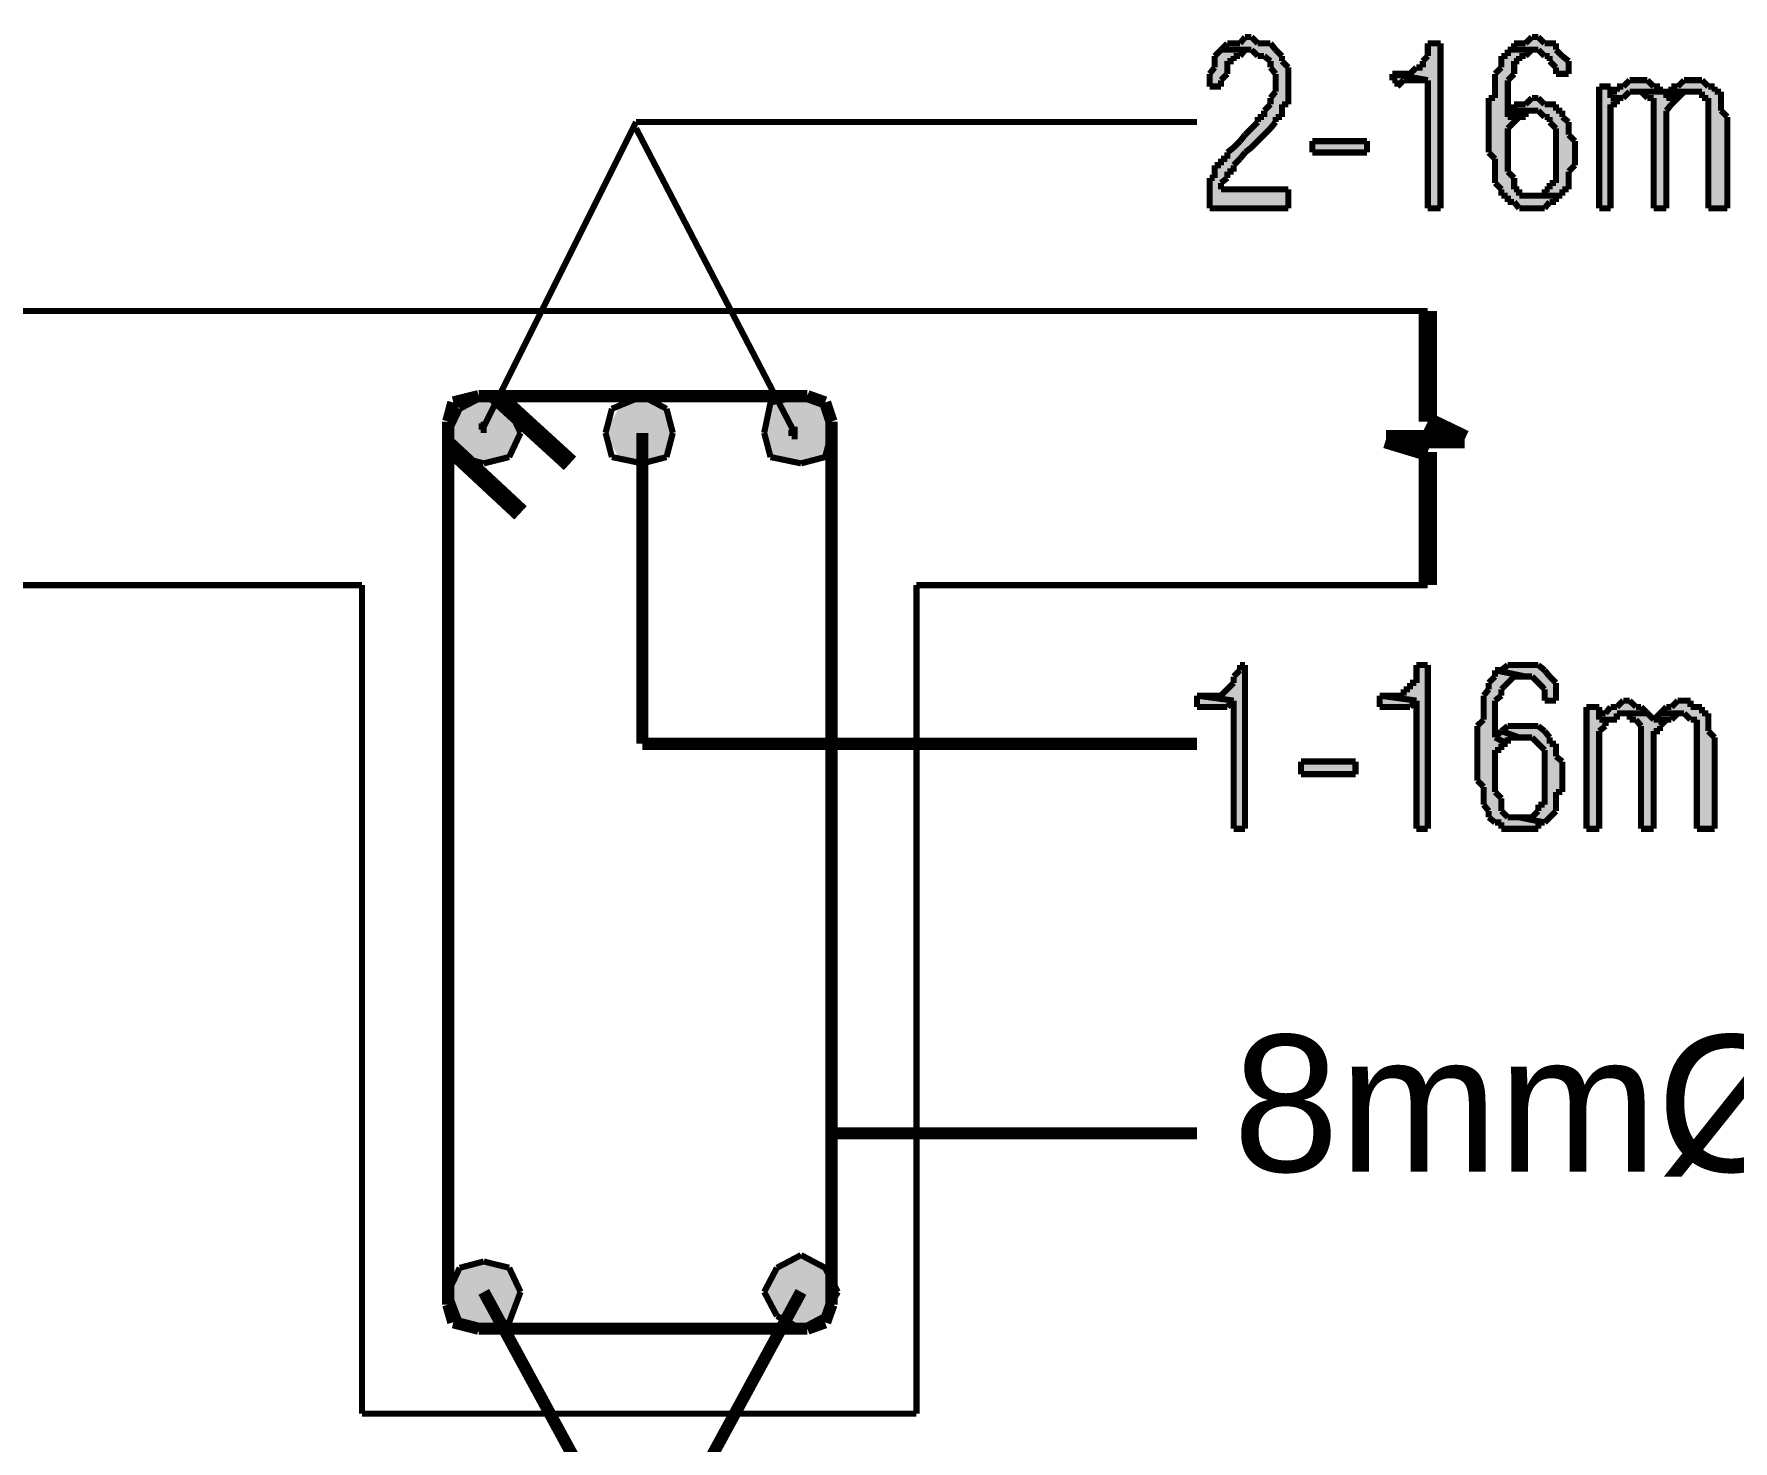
# Model space of a CAD drawing. Header units: millimetres. Extents: x 5 to 350, y 3 to 213.
# Drawn here: x 187.03 to 210.65, y 103.34 to 122.9 of the extents above; entities that cross this region are included whole.
import ezdxf

# ---------------------------------------------------------------- set-up
doc = ezdxf.new("R2010")
doc.units = ezdxf.units.MM
for name, color, linetype in [('H', 251, 'Continuous'), ('P', 255, 'Continuous'), ('T', 255, 'Continuous')]:
    doc.layers.add(name, color=color, linetype=linetype)
doc.styles.get("Standard").update_dxf_attribs({"font": 'arial.ttf'})

msp = doc.modelspace()

# ---------------------------------------------------------------- hatches: boundary and pattern name
at = {"layer": 'H', "linetype": 'Continuous'}
for points in [[(203.376, 120.474), (203.376, 120.897), (203.447, 120.897), (203.447, 121.073), (203.535, 121.073), (203.535, 121.162), (203.623, 121.162), (203.623, 121.25), (204.047, 121.673), (204.047, 121.744), (204.135, 121.744), (204.135, 121.832), (204.223, 121.92), (204.223, 122.008), (204.294, 122.096), (204.294, 122.343), (204.223, 122.432), (204.223, 122.52), (204.135, 122.59), (204.047, 122.59), (203.958, 122.678), (203.535, 122.678), (203.623, 122.767), (203.8, 122.767), (203.87, 122.855), (203.958, 122.855), (204.047, 122.767), (204.223, 122.767), (204.382, 122.59), (204.382, 122.52), (204.47, 122.432), (204.47, 121.92), (204.382, 121.92), (204.382, 121.744), (204.294, 121.744), (204.294, 121.673), (203.712, 121.073), (203.712, 120.985), (203.623, 120.985), (203.623, 120.897), (203.535, 120.826), (203.535, 120.738), (204.47, 120.738), (204.47, 120.474), (203.376, 120.474)], [(208.192, 122.343), (208.192, 122.432), (208.104, 122.52), (208.104, 122.59), (208.033, 122.59), (207.945, 122.678), (207.61, 122.678), (207.61, 122.767), (207.768, 122.767), (207.857, 122.855), (207.945, 122.855), (208.033, 122.767), (208.192, 122.767), (208.192, 122.678), (208.368, 122.52), (208.368, 122.343), (208.192, 122.343)], [(203.376, 122.167), (203.376, 122.343), (203.447, 122.432), (203.447, 122.59), (203.535, 122.678), (203.87, 122.678), (203.8, 122.59), (203.712, 122.59), (203.712, 122.52), (203.623, 122.52), (203.623, 122.343), (203.535, 122.255), (203.535, 122.167), (203.376, 122.167)], [(206.41, 120.474), (206.41, 122.255), (205.916, 122.343), (206.163, 122.343), (206.252, 122.432), (206.34, 122.432), (206.34, 122.52), (206.41, 122.59), (206.41, 122.767), (206.587, 122.767), (206.587, 120.474), (206.41, 120.474)], [(207.68, 120.474), (207.61, 120.562), (207.522, 120.562), (207.522, 120.65), (207.433, 120.65), (207.433, 120.738), (207.345, 120.826), (207.345, 121.162), (207.257, 121.25), (207.257, 122.008), (207.345, 122.008), (207.345, 122.343), (207.433, 122.432), (207.433, 122.59), (207.522, 122.59), (207.522, 122.678), (207.857, 122.678), (207.768, 122.59), (207.68, 122.59), (207.68, 122.52), (207.61, 122.52), (207.61, 122.343), (207.522, 122.255), (207.522, 121.744), (207.68, 121.744), (207.522, 121.585), (207.522, 120.985), (207.61, 120.897), (207.61, 120.738), (207.68, 120.738), (207.68, 120.65), (208.192, 120.65), (208.192, 120.562), (208.104, 120.562), (208.033, 120.474), (207.68, 120.474)], [(205.987, 122.167), (205.987, 122.255), (205.916, 122.255), (205.916, 122.343), (206.41, 122.255), (206.075, 122.255), (205.987, 122.167)], [(208.792, 120.474), (208.792, 122.167), (208.95, 122.167), (208.95, 122.008), (209.038, 122.008), (209.038, 121.92), (208.95, 121.92), (208.95, 120.474), (208.792, 120.474)], [(208.95, 122.008), (208.95, 122.096), (209.038, 122.096), (209.038, 122.167), (209.127, 122.167), (209.215, 122.255), (209.462, 122.255), (209.55, 122.167), (209.638, 122.167), (209.638, 122.096), (209.215, 122.096), (209.127, 122.008), (208.95, 122.008)], [(210.308, 120.474), (210.308, 122.008), (210.22, 122.008), (210.22, 122.096), (209.797, 122.096), (209.797, 122.167), (209.885, 122.167), (209.973, 122.255), (210.22, 122.255), (210.308, 122.167), (210.397, 122.167), (210.397, 122.096), (210.485, 122.096), (210.485, 121.832), (210.573, 121.744), (210.573, 120.474), (210.308, 120.474)], [(208.033, 120.65), (208.033, 120.738), (208.104, 120.738), (208.104, 120.826), (208.192, 120.826), (208.192, 121.585), (208.104, 121.673), (208.104, 121.744), (208.033, 121.744), (207.945, 121.832), (207.61, 121.832), (207.61, 121.92), (207.768, 121.92), (207.857, 122.008), (207.945, 122.008), (208.033, 121.92), (208.192, 121.92), (208.192, 121.832), (208.28, 121.832), (208.28, 121.744), (208.368, 121.673), (208.368, 121.497), (208.456, 121.408), (208.456, 121.073), (208.368, 120.985), (208.368, 120.738), (208.28, 120.738), (208.28, 120.65), (208.033, 120.65)], [(209.55, 120.474), (209.55, 122.008), (209.462, 122.008), (209.374, 122.096), (209.726, 122.096), (209.726, 122.008), (209.885, 122.008), (209.726, 121.832), (209.726, 120.474), (209.55, 120.474)], [(209.726, 122.008), (209.726, 122.096), (209.973, 122.096), (209.885, 122.008), (209.726, 122.008)], [(207.522, 121.744), (207.522, 121.832), (207.768, 121.832), (207.768, 121.744), (207.522, 121.744)], [(204.805, 121.25), (204.805, 121.408), (205.564, 121.408), (205.564, 121.25), (204.805, 121.25)], [(192.952, 117.687), (193.287, 117.863), (193.64, 117.687), (192.952, 117.687)], [(195.157, 117.687), (195.492, 117.863), (195.827, 117.687), (195.157, 117.687)], [(197.273, 117.775), (197.697, 117.863), (198.032, 117.775), (197.273, 117.775)], [(192.793, 117.352), (192.952, 117.687), (193.798, 117.352), (192.793, 117.352)], [(193.798, 117.352), (192.952, 117.687), (193.64, 117.687), (193.798, 117.352)], [(194.98, 117.352), (195.157, 117.687), (195.915, 117.352), (194.98, 117.352)], [(195.915, 117.352), (195.157, 117.687), (195.827, 117.687), (195.915, 117.352)], [(197.185, 117.352), (197.273, 117.775), (198.12, 117.352), (197.185, 117.352)], [(198.12, 117.352), (197.273, 117.775), (198.032, 117.775), (198.12, 117.352)], [(192.952, 117.016), (192.793, 117.352), (193.64, 117.016), (192.952, 117.016)], [(193.64, 117.016), (192.793, 117.352), (193.798, 117.352), (193.64, 117.016)], [(195.157, 117.016), (194.98, 117.352), (195.827, 117.016), (195.157, 117.016)], [(195.827, 117.016), (194.98, 117.352), (195.915, 117.352), (195.827, 117.016)], [(197.273, 117.016), (197.185, 117.352), (198.032, 117.016), (197.273, 117.016)], [(198.032, 117.016), (197.185, 117.352), (198.12, 117.352), (198.032, 117.016)], [(193.287, 116.928), (192.952, 117.016), (193.64, 117.016), (193.287, 116.928)], [(195.492, 116.928), (195.157, 117.016), (195.827, 117.016), (195.492, 116.928)], [(197.697, 116.928), (197.273, 117.016), (198.032, 117.016), (197.697, 116.928)], [(203.712, 111.848), (203.712, 113.63), (203.2, 113.7), (203.535, 113.7), (203.712, 113.877), (203.712, 113.965), (203.8, 114.053), (203.8, 114.124), (203.87, 114.124), (203.87, 111.848), (203.712, 111.848)], [(206.252, 111.848), (206.252, 113.63), (205.74, 113.7), (206.075, 113.7), (206.075, 113.788), (206.163, 113.788), (206.163, 113.877), (206.252, 113.877), (206.252, 114.124), (206.41, 114.124), (206.41, 111.848), (206.252, 111.848)], [(208.033, 113.63), (208.033, 113.788), (207.857, 113.965), (207.768, 113.965), (207.345, 114.053), (207.433, 114.053), (207.522, 114.124), (207.945, 114.124), (208.192, 113.877), (208.192, 113.63), (208.033, 113.63)], [(207.433, 111.848), (207.433, 111.936), (207.345, 111.936), (207.257, 112.007), (207.257, 112.095), (207.186, 112.183), (207.186, 112.43), (207.098, 112.518), (207.098, 113.277), (207.186, 113.365), (207.186, 113.7), (207.257, 113.788), (207.257, 113.877), (207.345, 113.965), (207.345, 114.053), (207.768, 113.965), (207.61, 113.965), (207.433, 113.788), (207.433, 113.7), (207.345, 113.63), (207.345, 113.118), (207.522, 113.03), (207.433, 113.03), (207.433, 112.942), (207.345, 112.942), (207.345, 112.36), (207.433, 112.272), (207.433, 112.095), (207.522, 112.007), (207.68, 112.007), (208.033, 111.936), (207.945, 111.936), (207.945, 111.848), (207.433, 111.848)], [(203.2, 113.542), (203.2, 113.7), (203.712, 113.63), (203.623, 113.542), (203.2, 113.542)], [(205.74, 113.542), (205.74, 113.7), (206.252, 113.63), (206.163, 113.542), (205.74, 113.542)], [(208.792, 113.365), (208.792, 113.453), (208.88, 113.453), (208.95, 113.542), (209.038, 113.542), (209.127, 113.63), (209.215, 113.63), (209.303, 113.542), (209.374, 113.542), (209.462, 113.453), (209.038, 113.453), (209.038, 113.365), (208.792, 113.365)], [(210.15, 111.848), (210.15, 113.365), (210.062, 113.365), (209.973, 113.453), (209.638, 113.453), (209.726, 113.542), (209.797, 113.542), (209.885, 113.63), (210.062, 113.63), (210.062, 113.542), (210.22, 113.542), (210.22, 113.453), (210.308, 113.453), (210.308, 113.206), (210.397, 113.118), (210.397, 111.848), (210.15, 111.848)], [(208.615, 111.848), (208.615, 113.542), (208.792, 113.542), (208.792, 113.365), (208.88, 113.365), (208.88, 113.277), (208.792, 113.206), (208.792, 111.848), (208.615, 111.848)], [(209.374, 111.848), (209.374, 113.277), (209.303, 113.365), (209.215, 113.365), (209.215, 113.453), (209.462, 113.453), (209.55, 113.365), (209.726, 113.365), (209.638, 113.277), (209.638, 113.206), (209.55, 113.206), (209.55, 111.848), (209.374, 111.848)], [(209.55, 113.365), (209.638, 113.453), (209.885, 113.453), (209.797, 113.365), (209.55, 113.365)], [(207.522, 113.03), (207.345, 113.118), (207.433, 113.206), (207.68, 113.118), (207.522, 113.118), (207.522, 113.03)], [(208.033, 111.936), (207.68, 112.007), (207.857, 112.007), (207.945, 112.095), (207.945, 112.183), (208.033, 112.183), (208.033, 112.942), (207.857, 113.118), (207.68, 113.118), (207.433, 113.206), (207.522, 113.277), (207.945, 113.277), (208.104, 113.118), (208.104, 113.03), (208.192, 113.03), (208.192, 112.854), (208.28, 112.783), (208.28, 112.36), (208.192, 112.36), (208.192, 112.095), (208.033, 111.936)], [(204.646, 112.607), (204.646, 112.783), (205.405, 112.783), (205.405, 112.607), (204.646, 112.607)], [(192.952, 105.745), (193.287, 105.833), (193.64, 105.745), (192.952, 105.745)], [(197.362, 105.745), (197.697, 105.922), (198.032, 105.745), (197.362, 105.745)], [(192.793, 105.41), (192.952, 105.745), (193.798, 105.41), (192.793, 105.41)], [(193.798, 105.41), (192.952, 105.745), (193.64, 105.745), (193.798, 105.41)], [(197.185, 105.41), (197.362, 105.745), (198.208, 105.41), (197.185, 105.41)], [(198.208, 105.41), (197.362, 105.745), (198.032, 105.745), (198.208, 105.41)], [(192.952, 104.987), (192.793, 105.41), (193.64, 104.987), (192.952, 104.987)], [(193.64, 104.987), (192.793, 105.41), (193.798, 105.41), (193.64, 104.987)], [(197.362, 105.075), (197.185, 105.41), (198.032, 105.075), (197.362, 105.075)], [(198.032, 105.075), (197.185, 105.41), (198.208, 105.41), (198.032, 105.075)], [(193.287, 104.898), (192.952, 104.987), (193.64, 104.987), (193.287, 104.898)], [(197.697, 104.898), (197.362, 105.075), (198.032, 105.075), (197.697, 104.898)]]:
    msp.add_hatch(color=256, dxfattribs=at).paths.add_polyline_path(points)

# ---------------------------------------------------------------- linework, layer by layer
at = {"layer": 'P'}
for points, const_width in [([(203.87, 122.855), (203.8, 122.767)], 0.085), ([(203.958, 122.855), (203.87, 122.855)], 0.085), ([(204.047, 122.767), (203.958, 122.855)], 0.085), ([(203.958, 122.855), (203.958, 122.855)], 0.085), ([(207.857, 122.855), (207.768, 122.767)], 0.085), ([(207.945, 122.855), (207.857, 122.855)], 0.085), ([(208.033, 122.767), (207.945, 122.855)], 0.085), ([(203.535, 122.678), (203.447, 122.59)], 0.085), ([(203.447, 122.59), (203.447, 122.52)], 0.085), ([(203.623, 122.767), (203.535, 122.678)], 0.085), ([(203.958, 122.678), (203.535, 122.678)], 0.085), ([(203.535, 122.678), (203.958, 122.678)], 0.085), ([(203.712, 122.767), (203.623, 122.767)], 0.085), ([(203.8, 122.767), (203.712, 122.767)], 0.085), ([(203.712, 122.52), (203.712, 122.59)], 0.085), ([(203.712, 122.59), (203.8, 122.59)], 0.085), ([(203.8, 122.59), (203.87, 122.678)], 0.085), ([(203.87, 122.678), (203.958, 122.678)], 0.085), ([(203.958, 122.678), (204.047, 122.59)], 0.085), ([(204.135, 122.767), (204.047, 122.767)], 0.085), ([(204.047, 122.59), (204.135, 122.59)], 0.085), ([(204.223, 122.767), (204.135, 122.767)], 0.085), ([(204.135, 122.59), (204.223, 122.52)], 0.085), ([(204.294, 122.678), (204.223, 122.767)], 0.085), ([(204.382, 122.59), (204.294, 122.678)], 0.085), ([(204.382, 122.52), (204.382, 122.59)], 0.085), ([(206.41, 122.59), (206.34, 122.52)], 0.085), ([(206.587, 122.767), (206.41, 122.767)], 0.085), ([(206.41, 122.767), (206.41, 122.678)], 0.085), ([(206.41, 122.678), (206.41, 122.59)], 0.085), ([(206.587, 120.474), (206.587, 122.767)], 0.085), ([(207.522, 122.59), (207.433, 122.59)], 0.085), ([(207.433, 122.59), (207.433, 122.52)], 0.085), ([(207.522, 122.678), (207.522, 122.59)], 0.085), ([(207.945, 122.678), (207.522, 122.678)], 0.085), ([(207.61, 122.678), (207.522, 122.678)], 0.085), ([(207.522, 122.678), (207.945, 122.678)], 0.085), ([(207.68, 122.767), (207.61, 122.767)], 0.085), ([(207.61, 122.767), (207.61, 122.678)], 0.085), ([(207.768, 122.767), (207.68, 122.767)], 0.085), ([(207.68, 122.52), (207.68, 122.59)], 0.085), ([(207.68, 122.59), (207.768, 122.59)], 0.085), ([(207.768, 122.59), (207.857, 122.678)], 0.085), ([(207.857, 122.678), (207.945, 122.678)], 0.085), ([(207.945, 122.678), (208.033, 122.59)], 0.085), ([(208.104, 122.767), (208.033, 122.767)], 0.085), ([(208.033, 122.59), (208.104, 122.59)], 0.085), ([(208.192, 122.767), (208.104, 122.767)], 0.085), ([(208.104, 122.59), (208.104, 122.52)], 0.085), ([(208.192, 122.678), (208.192, 122.767)], 0.085), ([(208.28, 122.59), (208.192, 122.678)], 0.085), ([(208.368, 122.52), (208.28, 122.59)], 0.085), ([(203.447, 122.432), (203.376, 122.343)], 0.085), ([(203.376, 122.343), (203.376, 122.255)], 0.085), ([(203.447, 122.52), (203.447, 122.432)], 0.085), ([(203.535, 122.255), (203.623, 122.343)], 0.085), ([(203.623, 122.432), (203.623, 122.52)], 0.085), ([(203.623, 122.52), (203.712, 122.52)], 0.085), ([(203.623, 122.343), (203.623, 122.432)], 0.085), ([(204.223, 122.52), (204.223, 122.432)], 0.085), ([(204.223, 122.432), (204.294, 122.343)], 0.085), ([(204.294, 122.343), (204.294, 122.255)], 0.085), ([(204.47, 122.432), (204.382, 122.52)], 0.085), ([(204.47, 122.343), (204.47, 122.432)], 0.085), ([(204.47, 122.255), (204.47, 122.343)], 0.085), ([(205.916, 122.343), (205.916, 122.255)], 0.085), ([(206.41, 122.255), (205.916, 122.343)], 0.085), ([(205.987, 122.343), (205.916, 122.343)], 0.085), ([(205.916, 122.343), (206.41, 122.255)], 0.085), ([(206.075, 122.343), (205.987, 122.343)], 0.085), ([(206.163, 122.343), (206.075, 122.343)], 0.085), ([(206.252, 122.432), (206.163, 122.343)], 0.085), ([(206.34, 122.432), (206.252, 122.432)], 0.085), ([(206.34, 122.52), (206.34, 122.432)], 0.085), ([(207.433, 122.432), (207.345, 122.343)], 0.085), ([(207.345, 122.343), (207.345, 122.255)], 0.085), ([(207.433, 122.52), (207.433, 122.432)], 0.085), ([(207.522, 122.255), (207.61, 122.343)], 0.085), ([(207.61, 122.432), (207.61, 122.52)], 0.085), ([(207.61, 122.52), (207.68, 122.52)], 0.085), ([(207.61, 122.343), (207.61, 122.432)], 0.085), ([(208.104, 122.52), (208.192, 122.432)], 0.085), ([(208.192, 122.432), (208.192, 122.343)], 0.085), ([(208.192, 122.343), (208.368, 122.343)], 0.085), ([(208.368, 122.432), (208.368, 122.52)], 0.085), ([(208.368, 122.343), (208.368, 122.432)], 0.085), ([(203.376, 122.255), (203.376, 122.167)], 0.085), ([(203.376, 122.167), (203.535, 122.167)], 0.085), ([(203.535, 122.167), (203.535, 122.255)], 0.085), ([(204.294, 122.096), (204.223, 122.008)], 0.085), ([(204.294, 122.255), (204.294, 122.167)], 0.085), ([(204.294, 122.167), (204.294, 122.096)], 0.085), ([(204.47, 122.167), (204.47, 122.255)], 0.085), ([(204.47, 122.096), (204.47, 122.167)], 0.085), ([(204.47, 122.008), (204.47, 122.096)], 0.085), ([(205.916, 122.255), (205.987, 122.255)], 0.085), ([(205.987, 122.255), (205.987, 122.167)], 0.085), ([(205.987, 122.167), (206.075, 122.255)], 0.085), ([(206.075, 122.255), (206.163, 122.255)], 0.085), ([(206.163, 122.255), (206.252, 122.255)], 0.085), ([(206.252, 122.255), (206.34, 122.255)], 0.085), ([(206.34, 122.255), (206.41, 122.255)], 0.085), ([(206.41, 122.255), (206.41, 120.474)], 0.085), ([(207.345, 122.255), (207.345, 122.167)], 0.085), ([(207.345, 122.167), (207.345, 122.096)], 0.085), ([(207.345, 122.096), (207.345, 122.008)], 0.085), ([(207.522, 122.167), (207.522, 122.255)], 0.085), ([(207.522, 122.096), (207.522, 122.167)], 0.085), ([(207.522, 122.008), (207.522, 122.096)], 0.085), ([(208.95, 122.167), (208.792, 122.167)], 0.085), ([(208.792, 122.167), (208.792, 120.474)], 0.085), ([(208.95, 122.008), (208.95, 122.167)], 0.085), ([(209.038, 122.096), (208.95, 122.096)], 0.085), ([(208.95, 122.096), (208.95, 122.008)], 0.085), ([(209.127, 122.167), (209.038, 122.167)], 0.085), ([(209.038, 122.167), (209.038, 122.096)], 0.085), ([(209.215, 122.255), (209.127, 122.167)], 0.085), ([(209.127, 122.008), (209.215, 122.096)], 0.085), ([(209.303, 122.255), (209.215, 122.255)], 0.085), ([(209.215, 122.096), (209.303, 122.096)], 0.085), ([(209.374, 122.255), (209.303, 122.255)], 0.085), ([(209.638, 122.096), (209.303, 122.096)], 0.085), ([(209.303, 122.096), (209.374, 122.096)], 0.085), ([(209.303, 122.096), (209.638, 122.096)], 0.085), ([(209.462, 122.255), (209.374, 122.255)], 0.085), ([(209.374, 122.255), (209.374, 122.255)], 0.085), ([(209.374, 122.096), (209.462, 122.008)], 0.085), ([(209.55, 122.167), (209.462, 122.255)], 0.085), ([(209.638, 122.167), (209.55, 122.167)], 0.085), ([(209.638, 122.096), (209.638, 122.167)], 0.085), ([(209.726, 122.096), (209.638, 122.096)], 0.085), ([(209.726, 122.008), (209.726, 122.096)], 0.085), ([(209.797, 122.096), (209.726, 122.096)], 0.085), ([(209.726, 122.096), (209.726, 122.008)], 0.085), ([(209.885, 122.167), (209.797, 122.167)], 0.085), ([(209.797, 122.167), (209.797, 122.096)], 0.085), ([(210.062, 122.096), (209.797, 122.096)], 0.085), ([(209.797, 122.096), (210.062, 122.096)], 0.085), ([(209.973, 122.255), (209.885, 122.167)], 0.085), ([(209.885, 122.008), (209.973, 122.096)], 0.085), ([(210.062, 122.255), (209.973, 122.255)], 0.085), ([(209.973, 122.096), (210.062, 122.096)], 0.085), ([(210.15, 122.255), (210.062, 122.255)], 0.085), ([(210.062, 122.096), (210.062, 122.096)], 0.085), ([(210.062, 122.096), (210.15, 122.096)], 0.085), ([(210.22, 122.255), (210.15, 122.255)], 0.085), ([(210.15, 122.096), (210.22, 122.096)], 0.085), ([(210.308, 122.167), (210.22, 122.255)], 0.085), ([(210.22, 122.255), (210.22, 122.255)], 0.085), ([(210.22, 122.096), (210.22, 122.008)], 0.085), ([(210.397, 122.167), (210.308, 122.167)], 0.085), ([(210.397, 122.096), (210.397, 122.167)], 0.085), ([(210.485, 122.096), (210.397, 122.096)], 0.085), ([(210.485, 122.008), (210.485, 122.096)], 0.085), ([(204.223, 121.92), (204.135, 121.832)], 0.085), ([(204.135, 121.832), (204.135, 121.744)], 0.085), ([(204.223, 122.008), (204.223, 121.92)], 0.085), ([(204.382, 121.832), (204.382, 121.92)], 0.085), ([(204.382, 121.92), (204.47, 121.92)], 0.085), ([(204.382, 121.744), (204.382, 121.832)], 0.085), ([(204.47, 121.92), (204.47, 122.008)], 0.085), ([(207.345, 122.008), (207.257, 122.008)], 0.085), ([(207.257, 122.008), (207.257, 121.92)], 0.085), ([(207.257, 121.92), (207.257, 121.832)], 0.085), ([(207.257, 121.832), (207.257, 121.744)], 0.085), ([(207.522, 121.92), (207.522, 122.008)], 0.085), ([(207.522, 121.832), (207.522, 121.92)], 0.085), ([(207.61, 121.832), (207.522, 121.832)], 0.085), ([(207.522, 121.832), (207.522, 121.744)], 0.085), ([(207.522, 121.744), (207.522, 121.832)], 0.085), ([(207.68, 121.92), (207.61, 121.92)], 0.085), ([(207.61, 121.92), (207.61, 121.832)], 0.085), ([(207.857, 121.832), (207.61, 121.832)], 0.085), ([(207.61, 121.832), (207.857, 121.832)], 0.085), ([(207.768, 121.92), (207.68, 121.92)], 0.085), ([(207.857, 122.008), (207.768, 121.92)], 0.085), ([(207.768, 121.744), (207.768, 121.832)], 0.085), ([(207.768, 121.832), (207.857, 121.832)], 0.085), ([(207.945, 122.008), (207.857, 122.008)], 0.085), ([(207.857, 121.832), (207.945, 121.832)], 0.085), ([(208.033, 121.92), (207.945, 122.008)], 0.085), ([(207.945, 121.832), (208.033, 121.744)], 0.085), ([(208.104, 121.92), (208.033, 121.92)], 0.085), ([(208.192, 121.92), (208.104, 121.92)], 0.085), ([(208.192, 121.832), (208.192, 121.92)], 0.085), ([(208.28, 121.832), (208.192, 121.832)], 0.085), ([(208.28, 121.744), (208.28, 121.832)], 0.085), ([(209.038, 122.008), (208.95, 122.008)], 0.085), ([(208.95, 122.008), (209.038, 122.008)], 0.085), ([(208.95, 121.832), (208.95, 121.92)], 0.085), ([(208.95, 121.92), (209.038, 121.92)], 0.085), ([(208.95, 120.474), (208.95, 121.832)], 0.085), ([(209.038, 121.92), (209.038, 122.008)], 0.085), ([(209.038, 122.008), (209.127, 122.008)], 0.085), ([(209.462, 122.008), (209.55, 122.008)], 0.085), ([(209.55, 122.008), (209.55, 121.92)], 0.085), ([(209.55, 121.92), (209.55, 121.832)], 0.085), ([(209.55, 121.832), (209.55, 121.744)], 0.085), ([(209.885, 122.008), (209.726, 122.008)], 0.085), ([(209.726, 122.008), (209.885, 122.008)], 0.085), ([(209.726, 121.832), (209.797, 121.92)], 0.085), ([(209.726, 120.474), (209.726, 121.832)], 0.085), ([(209.797, 121.92), (209.885, 122.008)], 0.085), ([(210.22, 122.008), (210.308, 122.008)], 0.085), ([(210.308, 122.008), (210.308, 121.92)], 0.085), ([(210.308, 121.92), (210.308, 121.832)], 0.085), ([(210.308, 121.832), (210.308, 121.744)], 0.085), ([(210.485, 121.92), (210.485, 122.008)], 0.085), ([(210.485, 121.832), (210.485, 121.92)], 0.085), ([(210.573, 121.744), (210.485, 121.832)], 0.085), ([(193.287, 117.44), (195.404, 121.673)], 0.085), ([(195.404, 121.673), (203.2, 121.673)], 0.085), ([(204.047, 121.673), (203.958, 121.585)], 0.085), ([(204.135, 121.744), (204.047, 121.744)], 0.085), ([(204.047, 121.744), (204.047, 121.673)], 0.085), ([(204.223, 121.585), (204.294, 121.673)], 0.085), ([(204.294, 121.673), (204.294, 121.744)], 0.085), ([(204.294, 121.744), (204.382, 121.744)], 0.085), ([(207.257, 121.744), (207.257, 121.673)], 0.085), ([(207.257, 121.673), (207.257, 121.585)], 0.085), ([(207.522, 121.744), (207.68, 121.744)], 0.085), ([(207.68, 121.744), (207.522, 121.744)], 0.085), ([(207.522, 121.585), (207.61, 121.673)], 0.085), ([(207.61, 121.673), (207.68, 121.744)], 0.085), ([(207.68, 121.744), (207.768, 121.744)], 0.085), ([(208.033, 121.744), (208.104, 121.744)], 0.085), ([(208.104, 121.744), (208.104, 121.673)], 0.085), ([(208.104, 121.673), (208.192, 121.585)], 0.085), ([(208.368, 121.673), (208.28, 121.744)], 0.085), ([(208.368, 121.585), (208.368, 121.673)], 0.085), ([(209.55, 121.744), (209.55, 121.673)], 0.085), ([(209.55, 121.673), (209.55, 120.474)], 0.085), ([(210.308, 121.744), (210.308, 121.673)], 0.085), ([(210.308, 121.673), (210.308, 120.474)], 0.085), ([(210.573, 120.474), (210.573, 121.744)], 0.085), ([(197.608, 117.352), (195.404, 121.585)], 0.085), ([(203.8, 121.408), (203.712, 121.32)], 0.085), ([(203.87, 121.497), (203.8, 121.408)], 0.085), ([(203.958, 121.585), (203.87, 121.497)], 0.085), ([(203.958, 121.32), (204.047, 121.408)], 0.085), ([(204.047, 121.408), (204.135, 121.497)], 0.085), ([(204.135, 121.497), (204.223, 121.585)], 0.085), ([(204.805, 121.25), (204.805, 121.408)], 0.085), ([(204.805, 121.408), (205.564, 121.408)], 0.085), ([(205.564, 121.408), (205.564, 121.25)], 0.085), ([(207.257, 121.585), (207.257, 121.497)], 0.085), ([(207.257, 121.497), (207.257, 121.408)], 0.085), ([(207.257, 121.408), (207.257, 121.32)], 0.085), ([(207.522, 121.497), (207.522, 121.585)], 0.085), ([(207.522, 121.408), (207.522, 121.497)], 0.085), ([(207.522, 121.32), (207.522, 121.408)], 0.085), ([(208.192, 121.585), (208.192, 121.497)], 0.085), ([(208.192, 121.497), (208.192, 121.408)], 0.085), ([(208.192, 121.408), (208.192, 121.32)], 0.085), ([(208.368, 121.497), (208.368, 121.585)], 0.085), ([(208.456, 121.408), (208.368, 121.497)], 0.085), ([(208.456, 121.32), (208.456, 121.408)], 0.085), ([(203.623, 121.162), (203.535, 121.162)], 0.085), ([(203.535, 121.162), (203.535, 121.073)], 0.085), ([(203.712, 121.32), (203.623, 121.25)], 0.085), ([(203.623, 121.25), (203.623, 121.162)], 0.085), ([(203.712, 121.073), (203.8, 121.162)], 0.085), ([(203.8, 121.162), (203.87, 121.25)], 0.085), ([(203.87, 121.25), (203.958, 121.32)], 0.085), ([(205.564, 121.25), (204.805, 121.25)], 0.085), ([(204.805, 121.25), (204.805, 121.25)], 0.085), ([(207.257, 121.32), (207.257, 121.25)], 0.085), ([(207.257, 121.25), (207.345, 121.162)], 0.085), ([(207.345, 121.162), (207.345, 121.073)], 0.085), ([(207.522, 121.25), (207.522, 121.32)], 0.085), ([(207.522, 121.162), (207.522, 121.25)], 0.085), ([(207.522, 121.073), (207.522, 121.162)], 0.085), ([(208.192, 121.32), (208.192, 121.25)], 0.085), ([(208.192, 121.25), (208.192, 121.162)], 0.085), ([(208.192, 121.162), (208.192, 121.073)], 0.085), ([(208.456, 121.25), (208.456, 121.32)], 0.085), ([(208.456, 121.162), (208.456, 121.25)], 0.085), ([(208.456, 121.073), (208.456, 121.162)], 0.085), ([(203.447, 120.897), (203.376, 120.897)], 0.085), ([(203.376, 120.897), (203.376, 120.826)], 0.085), ([(203.535, 121.073), (203.447, 121.073)], 0.085), ([(203.447, 121.073), (203.447, 120.985)], 0.085), ([(203.447, 120.985), (203.447, 120.897)], 0.085), ([(203.535, 120.826), (203.623, 120.897)], 0.085), ([(203.623, 120.897), (203.623, 120.985)], 0.085), ([(203.623, 120.985), (203.712, 120.985)], 0.085), ([(203.712, 120.985), (203.712, 121.073)], 0.085), ([(207.345, 121.073), (207.345, 120.985)], 0.085), ([(207.345, 120.985), (207.345, 120.897)], 0.085), ([(207.345, 120.897), (207.345, 120.826)], 0.085), ([(207.522, 120.985), (207.522, 121.073)], 0.085), ([(207.61, 120.897), (207.522, 120.985)], 0.085), ([(207.61, 120.826), (207.61, 120.897)], 0.085), ([(208.192, 121.073), (208.192, 120.985)], 0.085), ([(208.192, 120.985), (208.192, 120.897)], 0.085), ([(208.192, 120.897), (208.192, 120.826)], 0.085), ([(208.368, 120.985), (208.456, 121.073)], 0.085), ([(208.368, 120.897), (208.368, 120.985)], 0.085), ([(208.368, 120.826), (208.368, 120.897)], 0.085), ([(203.376, 120.826), (203.376, 120.738)], 0.085), ([(203.376, 120.738), (203.376, 120.65)], 0.085), ([(203.376, 120.65), (203.376, 120.562)], 0.085), ([(203.535, 120.738), (203.535, 120.826)], 0.085), ([(204.47, 120.738), (203.535, 120.738)], 0.085), ([(204.47, 120.474), (204.47, 120.738)], 0.085), ([(207.345, 120.826), (207.433, 120.738)], 0.085), ([(207.433, 120.738), (207.433, 120.65)], 0.085), ([(207.433, 120.65), (207.522, 120.65)], 0.085), ([(207.522, 120.65), (207.522, 120.562)], 0.085), ([(207.61, 120.738), (207.61, 120.826)], 0.085), ([(207.68, 120.738), (207.61, 120.738)], 0.085), ([(207.68, 120.65), (207.68, 120.738)], 0.085), ([(207.768, 120.65), (207.68, 120.65)], 0.085), ([(207.857, 120.65), (207.768, 120.65)], 0.085), ([(207.945, 120.65), (207.857, 120.65)], 0.085), ([(207.857, 120.65), (208.192, 120.65)], 0.085), ([(208.192, 120.65), (207.857, 120.65)], 0.085), ([(208.033, 120.65), (207.945, 120.65)], 0.085), ([(208.104, 120.738), (208.033, 120.738)], 0.085), ([(208.033, 120.738), (208.033, 120.65)], 0.085), ([(208.192, 120.826), (208.104, 120.826)], 0.085), ([(208.104, 120.826), (208.104, 120.738)], 0.085), ([(208.192, 120.65), (208.28, 120.65)], 0.085), ([(208.192, 120.562), (208.192, 120.65)], 0.085), ([(208.28, 120.65), (208.28, 120.738)], 0.085), ([(208.28, 120.738), (208.368, 120.738)], 0.085), ([(208.368, 120.738), (208.368, 120.826)], 0.085), ([(203.376, 120.562), (203.376, 120.474)], 0.085), ([(203.376, 120.474), (204.47, 120.474)], 0.085), ([(206.41, 120.474), (206.587, 120.474)], 0.085), ([(207.522, 120.562), (207.61, 120.562)], 0.085), ([(207.61, 120.562), (207.68, 120.474)], 0.085), ([(207.68, 120.474), (207.768, 120.474)], 0.085), ([(207.768, 120.474), (207.857, 120.474)], 0.085), ([(207.857, 120.474), (207.945, 120.474)], 0.085), ([(207.945, 120.474), (208.033, 120.474)], 0.085), ([(208.033, 120.474), (208.104, 120.562)], 0.085), ([(208.104, 120.562), (208.192, 120.562)], 0.085), ([(208.792, 120.474), (208.95, 120.474)], 0.085), ([(209.55, 120.474), (209.726, 120.474)], 0.085), ([(210.308, 120.474), (210.573, 120.474)], 0.085), ([(206.41, 119.045), (185.332, 119.045)], 0.085), ([(206.41, 117.51), (206.41, 119.045)], 0.254), ([(192.864, 117.775), (192.793, 117.51)], 0.169), ([(193.216, 117.863), (192.864, 117.775)], 0.169), ([(193.287, 117.863), (192.952, 117.687)], 0.085), ([(197.785, 117.863), (193.216, 117.863)], 0.169), ([(193.64, 117.687), (193.287, 117.863)], 0.085), ([(193.463, 117.863), (194.486, 116.928)], 0.254), ([(195.492, 117.863), (195.068, 117.687)], 0.085), ([(195.827, 117.687), (195.492, 117.863)], 0.085), ([(197.697, 117.863), (197.273, 117.775)], 0.085), ([(198.032, 117.775), (197.697, 117.863)], 0.085), ([(198.032, 117.775), (197.785, 117.863)], 0.169), ([(198.12, 117.51), (198.032, 117.775)], 0.169), ([(192.952, 117.687), (192.793, 117.352)], 0.085), ([(193.798, 117.352), (193.64, 117.687)], 0.085), ([(195.068, 117.687), (194.98, 117.352)], 0.085), ([(195.915, 117.352), (195.827, 117.687)], 0.085), ([(197.273, 117.775), (197.185, 117.352)], 0.085), ([(198.12, 117.352), (198.032, 117.775)], 0.085), ([(206.922, 117.263), (206.41, 117.51)], 0.254), ([(192.793, 117.51), (192.793, 105.234)], 0.169), ([(192.793, 117.352), (192.952, 117.016)], 0.085), ([(193.216, 117.44), (193.287, 117.44)], 0.085), ([(193.287, 117.44), (193.287, 117.51)], 0.085), ([(193.287, 117.44), (193.287, 117.352)], 0.085), ([(193.287, 117.352), (193.287, 117.44)], 0.085), ([(193.287, 117.44), (193.287, 117.44)], 0.085), ([(193.64, 117.016), (193.798, 117.352)], 0.085), ([(193.798, 117.352), (193.798, 117.352)], 0.085), ([(194.98, 117.352), (195.068, 117.016)], 0.085), ([(195.492, 117.352), (195.492, 113.03)], 0.169), ([(195.827, 117.016), (195.915, 117.352)], 0.085), ([(195.915, 117.352), (195.915, 117.352)], 0.085), ([(197.185, 117.352), (197.273, 117.016)], 0.085), ([(197.52, 117.352), (197.608, 117.352)], 0.085), ([(197.608, 117.352), (197.608, 117.44)], 0.085), ([(197.608, 117.352), (197.608, 117.263)], 0.085), ([(198.032, 117.016), (198.12, 117.352)], 0.085), ([(198.12, 105.234), (198.12, 117.51)], 0.169), ([(198.12, 117.352), (198.12, 117.352)], 0.085), ([(206.41, 117.087), (205.828, 117.263)], 0.254), ([(205.828, 117.263), (206.922, 117.263)], 0.254), ([(192.793, 117.175), (193.798, 116.24)], 0.254), ([(206.41, 115.235), (206.41, 117.087)], 0.254), ([(192.952, 117.016), (193.287, 116.928)], 0.085), ([(193.287, 116.928), (193.64, 117.016)], 0.085), ([(195.068, 117.016), (195.492, 116.928)], 0.085), ([(195.492, 116.928), (195.827, 117.016)], 0.085), ([(197.273, 117.016), (197.697, 116.928)], 0.085), ([(197.697, 116.928), (198.032, 117.016)], 0.085), ([(185.332, 115.235), (191.594, 115.235)], 0.085), ([(191.594, 115.235), (191.594, 103.717)], 0.085), ([(199.302, 103.717), (199.302, 115.235)], 0.085), ([(206.41, 115.235), (199.302, 115.235)], 0.085), ([(203.8, 114.053), (203.712, 113.965)], 0.085), ([(203.87, 114.124), (203.8, 114.124)], 0.085), ([(203.8, 114.124), (203.8, 114.053)], 0.085), ([(203.87, 111.848), (203.87, 114.124)], 0.085), ([(206.41, 114.124), (206.252, 114.124)], 0.085), ([(206.252, 114.124), (206.252, 114.053)], 0.085), ([(206.252, 114.053), (206.252, 113.965)], 0.085), ([(206.41, 111.848), (206.41, 114.124)], 0.085), ([(207.345, 114.053), (207.345, 113.965)], 0.085), ([(207.768, 113.965), (207.345, 114.053)], 0.085), ([(207.433, 114.053), (207.345, 114.053)], 0.085), ([(207.345, 114.053), (207.768, 113.965)], 0.085), ([(207.522, 114.124), (207.433, 114.053)], 0.085), ([(207.61, 114.124), (207.522, 114.124)], 0.085), ([(207.68, 114.124), (207.61, 114.124)], 0.085), ([(207.768, 114.124), (207.68, 114.124)], 0.085), ([(207.857, 114.124), (207.768, 114.124)], 0.085), ([(207.945, 114.124), (207.857, 114.124)], 0.085), ([(208.033, 114.053), (207.945, 114.124)], 0.085), ([(208.104, 113.965), (208.033, 114.053)], 0.085), ([(203.712, 113.877), (203.623, 113.788)], 0.085), ([(203.712, 113.965), (203.712, 113.877)], 0.085), ([(206.252, 113.877), (206.163, 113.877)], 0.085), ([(206.163, 113.877), (206.163, 113.788)], 0.085), ([(206.252, 113.965), (206.252, 113.877)], 0.085), ([(207.345, 113.965), (207.257, 113.877)], 0.085), ([(207.257, 113.877), (207.257, 113.788)], 0.085), ([(207.433, 113.788), (207.522, 113.877)], 0.085), ([(207.522, 113.877), (207.61, 113.965)], 0.085), ([(207.61, 113.965), (207.68, 113.965)], 0.085), ([(207.68, 113.965), (207.768, 113.965)], 0.085), ([(207.768, 113.965), (207.857, 113.965)], 0.085), ([(207.857, 113.965), (207.945, 113.877)], 0.085), ([(207.945, 113.877), (208.033, 113.788)], 0.085), ([(208.192, 113.877), (208.104, 113.965)], 0.085), ([(208.192, 113.788), (208.192, 113.877)], 0.085), ([(203.2, 113.7), (203.2, 113.542)], 0.085), ([(203.712, 113.63), (203.2, 113.7)], 0.085), ([(203.288, 113.7), (203.2, 113.7)], 0.085), ([(203.2, 113.7), (203.712, 113.63)], 0.085), ([(203.376, 113.7), (203.288, 113.7)], 0.085), ([(203.447, 113.7), (203.376, 113.7)], 0.085), ([(203.535, 113.7), (203.447, 113.7)], 0.085), ([(203.623, 113.788), (203.535, 113.7)], 0.085), ([(203.623, 113.542), (203.712, 113.63)], 0.085), ([(203.712, 113.63), (203.712, 111.848)], 0.085), ([(205.74, 113.7), (205.74, 113.542)], 0.085), ([(206.252, 113.63), (205.74, 113.7)], 0.085), ([(205.828, 113.7), (205.74, 113.7)], 0.085), ([(205.74, 113.7), (206.252, 113.63)], 0.085), ([(205.916, 113.7), (205.828, 113.7)], 0.085), ([(205.987, 113.7), (205.916, 113.7)], 0.085), ([(206.075, 113.7), (205.987, 113.7)], 0.085), ([(206.163, 113.788), (206.075, 113.788)], 0.085), ([(206.075, 113.788), (206.075, 113.7)], 0.085), ([(206.163, 113.542), (206.252, 113.63)], 0.085), ([(206.252, 113.63), (206.252, 111.848)], 0.085), ([(207.257, 113.788), (207.186, 113.7)], 0.085), ([(207.186, 113.7), (207.186, 113.63)], 0.085), ([(207.186, 113.63), (207.186, 113.542)], 0.085), ([(207.345, 113.63), (207.433, 113.7)], 0.085), ([(207.345, 113.542), (207.345, 113.63)], 0.085), ([(207.433, 113.7), (207.433, 113.788)], 0.085), ([(208.033, 113.788), (208.033, 113.7)], 0.085), ([(208.033, 113.7), (208.033, 113.63)], 0.085), ([(208.033, 113.63), (208.192, 113.63)], 0.085), ([(208.192, 113.7), (208.192, 113.788)], 0.085), ([(208.192, 113.63), (208.192, 113.7)], 0.085), ([(209.127, 113.63), (209.038, 113.542)], 0.085), ([(209.215, 113.63), (209.127, 113.63)], 0.085), ([(209.303, 113.542), (209.215, 113.63)], 0.085), ([(209.215, 113.63), (209.215, 113.63)], 0.085), ([(209.885, 113.63), (209.797, 113.542)], 0.085), ([(209.973, 113.63), (209.885, 113.63)], 0.085), ([(210.062, 113.63), (209.973, 113.63)], 0.085), ([(210.062, 113.542), (210.062, 113.63)], 0.085), ([(203.2, 113.542), (203.288, 113.542)], 0.085), ([(203.288, 113.542), (203.376, 113.542)], 0.085), ([(203.376, 113.542), (203.447, 113.542)], 0.085), ([(203.447, 113.542), (203.535, 113.542)], 0.085), ([(203.535, 113.542), (203.623, 113.542)], 0.085), ([(205.74, 113.542), (205.828, 113.542)], 0.085), ([(205.828, 113.542), (205.916, 113.542)], 0.085), ([(205.916, 113.542), (205.987, 113.542)], 0.085), ([(205.987, 113.542), (206.075, 113.542)], 0.085), ([(206.075, 113.542), (206.163, 113.542)], 0.085), ([(207.186, 113.365), (207.098, 113.277)], 0.085), ([(207.186, 113.542), (207.186, 113.453)], 0.085), ([(207.186, 113.453), (207.186, 113.365)], 0.085), ([(207.345, 113.453), (207.345, 113.542)], 0.085), ([(207.345, 113.365), (207.345, 113.453)], 0.085), ([(207.345, 113.277), (207.345, 113.365)], 0.085), ([(208.792, 113.542), (208.615, 113.542)], 0.085), ([(208.615, 113.542), (208.615, 111.848)], 0.085), ([(208.792, 113.365), (208.792, 113.542)], 0.085), ([(208.88, 113.453), (208.792, 113.453)], 0.085), ([(208.792, 113.453), (208.792, 113.365)], 0.085), ([(208.88, 113.365), (208.792, 113.365)], 0.085), ([(208.792, 113.365), (208.88, 113.365)], 0.085), ([(208.95, 113.542), (208.88, 113.453)], 0.085), ([(208.88, 113.277), (208.88, 113.365)], 0.085), ([(208.88, 113.365), (208.95, 113.365)], 0.085), ([(209.038, 113.542), (208.95, 113.542)], 0.085), ([(208.95, 113.365), (209.038, 113.365)], 0.085), ([(209.038, 113.365), (209.038, 113.453)], 0.085), ([(209.038, 113.453), (209.127, 113.453)], 0.085), ([(209.462, 113.453), (209.127, 113.453)], 0.085), ([(209.127, 113.453), (209.215, 113.453)], 0.085), ([(209.127, 113.453), (209.462, 113.453)], 0.085), ([(209.215, 113.453), (209.215, 113.365)], 0.085), ([(209.215, 113.365), (209.303, 113.365)], 0.085), ([(209.374, 113.542), (209.303, 113.542)], 0.085), ([(209.303, 113.365), (209.374, 113.277)], 0.085), ([(209.462, 113.453), (209.374, 113.542)], 0.085), ([(209.55, 113.365), (209.462, 113.453)], 0.085), ([(209.638, 113.453), (209.55, 113.365)], 0.085), ([(209.726, 113.365), (209.55, 113.365)], 0.085), ([(209.55, 113.365), (209.55, 113.365)], 0.085), ([(209.55, 113.365), (209.726, 113.365)], 0.085), ([(209.726, 113.542), (209.638, 113.453)], 0.085), ([(209.885, 113.453), (209.638, 113.453)], 0.085), ([(209.638, 113.453), (209.885, 113.453)], 0.085), ([(209.638, 113.277), (209.726, 113.365)], 0.085), ([(209.797, 113.542), (209.726, 113.542)], 0.085), ([(209.726, 113.365), (209.797, 113.365)], 0.085), ([(209.797, 113.365), (209.885, 113.453)], 0.085), ([(209.885, 113.453), (209.885, 113.453)], 0.085), ([(209.885, 113.453), (209.973, 113.453)], 0.085), ([(209.973, 113.453), (210.062, 113.365)], 0.085), ([(210.15, 113.542), (210.062, 113.542)], 0.085), ([(210.062, 113.365), (210.15, 113.365)], 0.085), ([(210.22, 113.542), (210.15, 113.542)], 0.085), ([(210.15, 113.365), (210.15, 113.277)], 0.085), ([(210.22, 113.453), (210.22, 113.542)], 0.085), ([(210.308, 113.453), (210.22, 113.453)], 0.085), ([(210.308, 113.365), (210.308, 113.453)], 0.085), ([(210.308, 113.277), (210.308, 113.365)], 0.085), ([(207.098, 113.277), (207.098, 113.206)], 0.085), ([(207.098, 113.206), (207.098, 113.118)], 0.085), ([(207.098, 113.118), (207.098, 113.03)], 0.085), ([(207.345, 113.206), (207.345, 113.277)], 0.085), ([(207.433, 113.206), (207.345, 113.118)], 0.085), ([(207.345, 113.118), (207.345, 113.206)], 0.085), ([(207.345, 113.118), (207.522, 113.03)], 0.085), ([(207.522, 113.03), (207.345, 113.118)], 0.085), ([(207.522, 113.277), (207.433, 113.206)], 0.085), ([(207.68, 113.118), (207.433, 113.206)], 0.085), ([(207.433, 113.206), (207.68, 113.118)], 0.085), ([(207.61, 113.277), (207.522, 113.277)], 0.085), ([(207.522, 113.03), (207.522, 113.118)], 0.085), ([(207.522, 113.118), (207.61, 113.118)], 0.085), ([(207.68, 113.277), (207.61, 113.277)], 0.085), ([(207.61, 113.118), (207.68, 113.118)], 0.085), ([(207.768, 113.277), (207.68, 113.277)], 0.085), ([(207.68, 113.118), (207.768, 113.118)], 0.085), ([(207.857, 113.277), (207.768, 113.277)], 0.085), ([(207.768, 113.118), (207.857, 113.118)], 0.085), ([(207.945, 113.277), (207.857, 113.277)], 0.085), ([(207.857, 113.118), (207.945, 113.03)], 0.085), ([(208.033, 113.206), (207.945, 113.277)], 0.085), ([(208.104, 113.118), (208.033, 113.206)], 0.085), ([(208.104, 113.03), (208.104, 113.118)], 0.085), ([(208.792, 113.206), (208.88, 113.277)], 0.085), ([(208.792, 113.118), (208.792, 113.206)], 0.085), ([(208.792, 111.848), (208.792, 113.118)], 0.085), ([(209.374, 113.277), (209.374, 113.206)], 0.085), ([(209.374, 113.206), (209.374, 113.118)], 0.085), ([(209.374, 113.118), (209.374, 113.03)], 0.085), ([(209.55, 111.848), (209.55, 113.206)], 0.085), ([(209.55, 113.206), (209.638, 113.206)], 0.085), ([(209.638, 113.206), (209.638, 113.277)], 0.085), ([(210.15, 113.277), (210.15, 113.206)], 0.085), ([(210.15, 113.206), (210.15, 113.118)], 0.085), ([(210.15, 113.118), (210.15, 113.03)], 0.085), ([(210.308, 113.206), (210.308, 113.277)], 0.085), ([(210.397, 113.118), (210.308, 113.206)], 0.085), ([(210.397, 113.03), (210.397, 113.118)], 0.085), ([(195.492, 113.03), (203.2, 113.03)], 0.169), ([(207.098, 113.03), (207.098, 112.942)], 0.085), ([(207.098, 112.942), (207.098, 112.854)], 0.085), ([(207.098, 112.854), (207.098, 112.783)], 0.085), ([(207.345, 112.854), (207.345, 112.942)], 0.085), ([(207.345, 112.942), (207.433, 112.942)], 0.085), ([(207.345, 112.783), (207.345, 112.854)], 0.085), ([(207.433, 112.942), (207.433, 113.03)], 0.085), ([(207.433, 113.03), (207.522, 113.03)], 0.085), ([(207.945, 113.03), (208.033, 112.942)], 0.085), ([(208.033, 112.942), (208.033, 112.854)], 0.085), ([(208.033, 112.854), (208.033, 112.783)], 0.085), ([(208.192, 113.03), (208.104, 113.03)], 0.085), ([(208.192, 112.942), (208.192, 113.03)], 0.085), ([(208.192, 112.854), (208.192, 112.942)], 0.085), ([(208.28, 112.783), (208.192, 112.854)], 0.085), ([(209.374, 113.03), (209.374, 111.848)], 0.085), ([(210.15, 113.03), (210.15, 111.848)], 0.085), ([(210.397, 111.848), (210.397, 113.03)], 0.085), ([(204.646, 112.607), (204.646, 112.783)], 0.085), ([(204.646, 112.783), (205.405, 112.783)], 0.085), ([(205.405, 112.783), (205.405, 112.607)], 0.085), ([(207.098, 112.783), (207.098, 112.695)], 0.085), ([(207.098, 112.695), (207.098, 112.607)], 0.085), ([(207.345, 112.695), (207.345, 112.783)], 0.085), ([(207.345, 112.607), (207.345, 112.695)], 0.085), ([(208.033, 112.783), (208.033, 112.695)], 0.085), ([(208.033, 112.695), (208.033, 112.607)], 0.085), ([(208.28, 112.695), (208.28, 112.783)], 0.085), ([(208.28, 112.607), (208.28, 112.695)], 0.085), ([(205.405, 112.607), (204.646, 112.607)], 0.085), ([(204.646, 112.607), (204.646, 112.607)], 0.085), ([(207.098, 112.607), (207.098, 112.518)], 0.085), ([(207.098, 112.518), (207.186, 112.43)], 0.085), ([(207.186, 112.43), (207.186, 112.36)], 0.085), ([(207.345, 112.518), (207.345, 112.607)], 0.085), ([(207.345, 112.43), (207.345, 112.518)], 0.085), ([(207.345, 112.36), (207.345, 112.43)], 0.085), ([(208.033, 112.607), (208.033, 112.518)], 0.085), ([(208.033, 112.518), (208.033, 112.43)], 0.085), ([(208.033, 112.43), (208.033, 112.36)], 0.085), ([(208.28, 112.518), (208.28, 112.607)], 0.085), ([(208.28, 112.43), (208.28, 112.518)], 0.085), ([(208.28, 112.36), (208.28, 112.43)], 0.085), ([(207.186, 112.36), (207.186, 112.272)], 0.085), ([(207.186, 112.272), (207.186, 112.183)], 0.085), ([(207.186, 112.183), (207.257, 112.095)], 0.085), ([(207.433, 112.272), (207.345, 112.36)], 0.085), ([(207.433, 112.183), (207.433, 112.272)], 0.085), ([(207.433, 112.095), (207.433, 112.183)], 0.085), ([(208.033, 112.183), (207.945, 112.183)], 0.085), ([(207.945, 112.183), (207.945, 112.095)], 0.085), ([(208.033, 112.36), (208.033, 112.272)], 0.085), ([(208.033, 112.272), (208.033, 112.183)], 0.085), ([(208.192, 112.272), (208.192, 112.36)], 0.085), ([(208.192, 112.36), (208.28, 112.36)], 0.085), ([(208.192, 112.183), (208.192, 112.272)], 0.085), ([(208.192, 112.095), (208.192, 112.183)], 0.085), ([(207.257, 112.095), (207.257, 112.007)], 0.085), ([(207.257, 112.007), (207.345, 111.936)], 0.085), ([(207.345, 111.936), (207.433, 111.936)], 0.085), ([(207.522, 112.007), (207.433, 112.095)], 0.085), ([(207.433, 111.936), (207.433, 111.848)], 0.085), ([(207.61, 112.007), (207.522, 112.007)], 0.085), ([(207.68, 112.007), (207.61, 112.007)], 0.085), ([(207.768, 112.007), (207.68, 112.007)], 0.085), ([(207.68, 112.007), (208.033, 111.936)], 0.085), ([(208.033, 111.936), (207.68, 112.007)], 0.085), ([(207.857, 112.007), (207.768, 112.007)], 0.085), ([(207.945, 112.095), (207.857, 112.007)], 0.085), ([(207.945, 111.848), (207.945, 111.936)], 0.085), ([(207.945, 111.936), (208.033, 111.936)], 0.085), ([(208.033, 111.936), (208.104, 112.007)], 0.085), ([(208.104, 112.007), (208.192, 112.095)], 0.085), ([(203.712, 111.848), (203.87, 111.848)], 0.085), ([(206.252, 111.848), (206.41, 111.848)], 0.085), ([(207.433, 111.848), (207.522, 111.848)], 0.085), ([(207.522, 111.848), (207.61, 111.848)], 0.085), ([(207.61, 111.848), (207.68, 111.848)], 0.085), ([(207.68, 111.848), (207.768, 111.848)], 0.085), ([(207.768, 111.848), (207.857, 111.848)], 0.085), ([(207.857, 111.848), (207.945, 111.848)], 0.085), ([(208.615, 111.848), (208.792, 111.848)], 0.085), ([(209.374, 111.848), (209.55, 111.848)], 0.085), ([(210.15, 111.848), (210.397, 111.848)], 0.085), ([(198.12, 107.615), (203.2, 107.615)], 0.169), ([(193.287, 105.833), (192.952, 105.745)], 0.085), ([(193.64, 105.745), (193.287, 105.833)], 0.085), ([(197.697, 105.922), (197.362, 105.745)], 0.085), ([(198.032, 105.745), (197.697, 105.922)], 0.085), ([(192.952, 105.745), (192.793, 105.41)], 0.085), ([(193.798, 105.41), (193.64, 105.745)], 0.085), ([(197.362, 105.745), (197.185, 105.41)], 0.085), ([(198.208, 105.41), (198.032, 105.745)], 0.085), ([(192.793, 105.41), (192.952, 104.987)], 0.085), ([(193.287, 105.41), (195.492, 101.353)], 0.169), ([(193.64, 104.987), (193.798, 105.41)], 0.085), ([(193.798, 105.41), (193.798, 105.41)], 0.085), ([(195.492, 101.353), (197.697, 105.41)], 0.169), ([(197.185, 105.41), (197.362, 105.075)], 0.085), ([(198.032, 105.075), (198.208, 105.41)], 0.085), ([(198.208, 105.41), (198.208, 105.41)], 0.085), ([(192.793, 105.234), (192.864, 104.987)], 0.169), ([(197.362, 105.075), (197.697, 104.898)], 0.085), ([(197.697, 104.898), (198.032, 105.075)], 0.085), ([(198.032, 104.987), (198.12, 105.234)], 0.169), ([(192.864, 104.987), (193.216, 104.898)], 0.169), ([(192.952, 104.987), (193.287, 104.898)], 0.085), ([(193.128, 104.898), (197.785, 104.898)], 0.085), ([(193.216, 104.898), (197.785, 104.898)], 0.169), ([(193.287, 104.898), (193.64, 104.987)], 0.085), ([(197.785, 104.898), (198.032, 104.987)], 0.169), ([(191.594, 103.717), (199.302, 103.717)], 0.085)]:
    msp.add_lwpolyline(points, dxfattribs=dict(at, const_width=const_width))

# ---------------------------------------------------------------- texts
at = {"layer": 'T', "insert": (203.7, 106.7), "char_height": 1.9, "attachment_point": 7}
msp.add_mtext('{\\fArial|b0|i0|c0|p18;8mmØ@ 5"c/c.}', dxfattribs=at)

doc.saveas('drawing.dxf')
